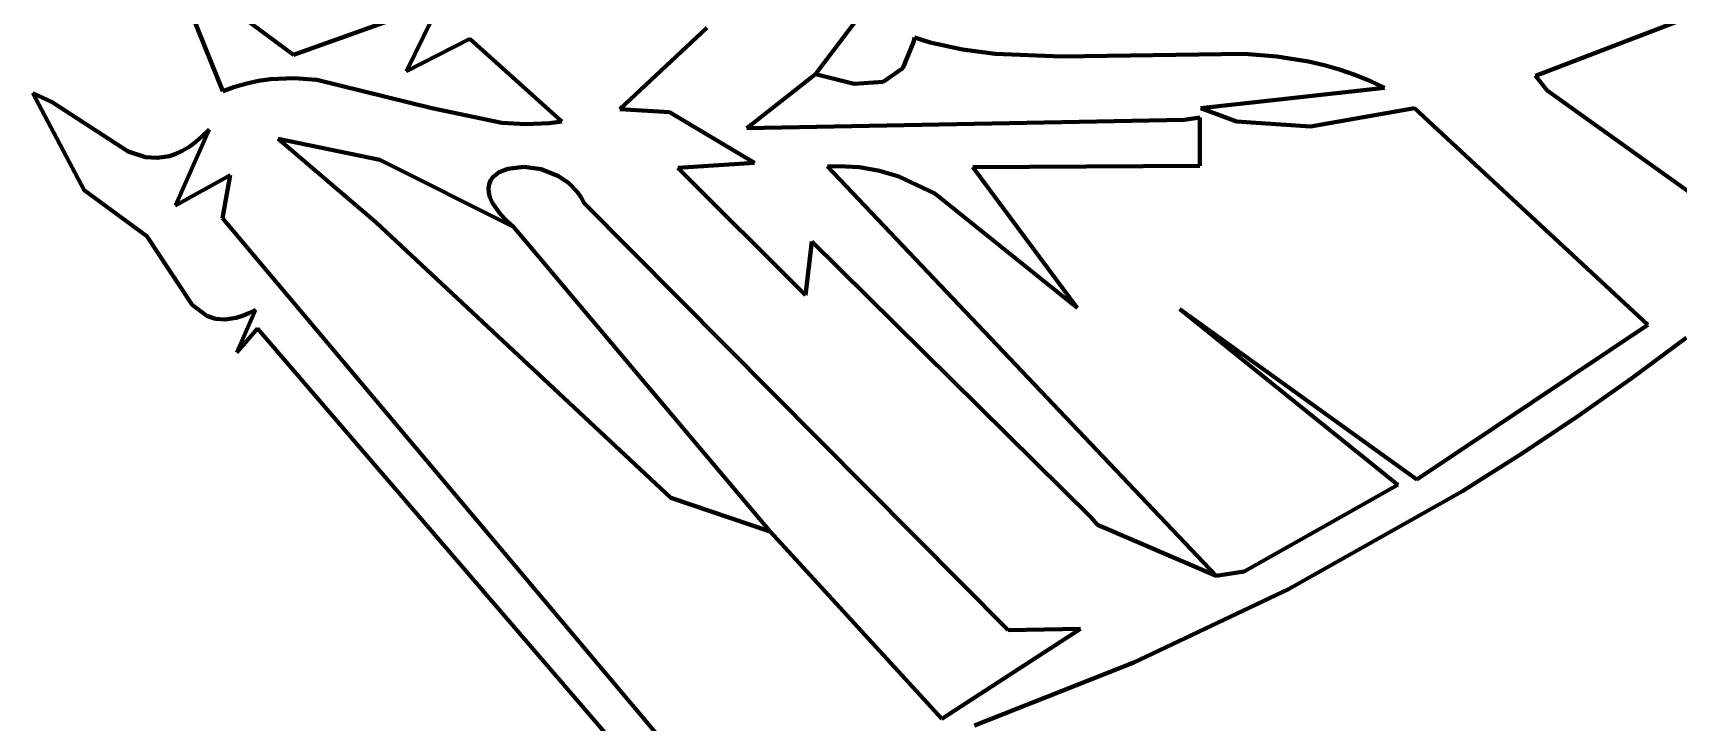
# Model space of a CAD drawing. Header units: millimetres. Extents: x 0 to 10.4, y 0 to 8.2.
# Drawn here: x 2.386 to 3.053, y 1.261 to 1.54 of the extents above; entities that cross this region are included whole.
import ezdxf

# ---------------------------------------------------------------- set-up
doc = ezdxf.new("R2010")
doc.units = ezdxf.units.MM
for name, color, linetype, lineweight in [('color#000000ff', 7, 'CONTINUOUS', 100), ('color#929292ff', 7, 'CONTINUOUS', 100), ('color#ffffffff', 7, 'CONTINUOUS', 100)]:
    doc.layers.add(name, color=color, linetype=linetype, lineweight=lineweight)

msp = doc.modelspace()

# ---------------------------------------------------------------- linework, layer by layer
at = {"layer": 'color#000000ff'}
for p, q in [((2.46202, 1.5531), (2.49168, 1.53122)), ((2.49168, 1.53122), (2.5511, 1.5524)), ((2.5511, 1.5524), (2.53749, 1.52462)), ((2.99515, 1.5227), (3.07211, 1.55221)), ((2.46304, 1.51649), (2.45076, 1.54693)), ((2.53749, 1.52462), (2.56317, 1.53766)), ((2.56317, 1.53766), (2.60041, 1.5042)), ((2.73875, 1.52586), (2.74305, 1.53632)), ((2.74305, 1.53632), (2.74336, 1.5382)), ((2.74336, 1.5382), (2.74979, 1.53628)), ((2.74979, 1.53628), (2.76282, 1.53339)), ((2.76282, 1.53339), (2.77606, 1.5316)), ((2.77606, 1.5316), (2.80297, 1.53048)), ((2.80297, 1.53048), (2.8772, 1.53163)), ((2.8772, 1.53163), (2.8903, 1.53052)), ((2.8903, 1.53052), (2.90316, 1.52847)), ((2.90316, 1.52847), (2.90949, 1.52703)), ((2.48228, 1.52129), (2.47751, 1.52063)), ((2.49175, 1.52171), (2.48228, 1.52129)), ((2.50114, 1.52108), (2.49175, 1.52171)), ((2.54773, 1.50963), (2.50114, 1.52108)), ((2.67551, 1.50144), (2.70335, 1.52339)), ((2.70335, 1.52339), (2.7189, 1.5194)), ((2.7307, 1.52022), (2.73875, 1.52586)), ((2.90949, 1.52703), (2.91574, 1.52526)), ((2.91574, 1.52526), (2.9219, 1.52315)), ((2.9219, 1.52315), (2.92798, 1.52068)), ((2.99994, 1.5167), (2.99515, 1.5227)), ((2.40674, 1.47631), (2.386, 1.51566)), ((2.386, 1.51566), (2.39384, 1.51197)), ((2.4679, 1.51825), (2.46304, 1.51649)), ((2.47272, 1.51962), (2.4679, 1.51825)), ((2.47751, 1.52063), (2.47272, 1.51962)), ((2.7189, 1.5194), (2.7307, 1.52022)), ((2.93396, 1.5178), (2.85949, 1.50958)), ((2.92798, 1.52068), (2.93396, 1.5178)), ((3.08342, 1.45692), (2.99994, 1.5167)), ((2.39384, 1.51197), (2.42457, 1.49199)), ((2.57609, 1.50364), (2.54773, 1.50963)), ((2.85949, 1.50958), (2.87397, 1.50411)), ((2.90396, 1.50218), (2.94613, 1.50957)), ((2.94613, 1.50957), (3.04072, 1.42176)), ((2.45752, 1.50098), (2.44382, 1.47009)), ((2.45467, 1.49817), (2.45752, 1.50098)), ((2.58572, 1.50305), (2.57609, 1.50364)), ((2.59548, 1.50351), (2.58572, 1.50305)), ((2.60041, 1.5042), (2.59548, 1.50351)), ((2.85281, 1.50485), (2.67551, 1.50144)), ((2.85912, 1.50574), (2.85281, 1.50485)), ((2.85908, 1.48619), (2.85912, 1.50574)), ((2.87397, 1.50411), (2.90396, 1.50218)), ((2.44919, 1.49383), (2.4519, 1.4958)), ((2.4519, 1.4958), (2.45467, 1.49817)), ((2.42457, 1.49199), (2.4316, 1.48975)), ((2.4316, 1.48975), (2.43642, 1.48941)), ((2.43642, 1.48941), (2.44139, 1.49018)), ((2.44139, 1.49018), (2.44393, 1.49105)), ((2.44393, 1.49105), (2.44653, 1.49226)), ((2.44653, 1.49226), (2.44919, 1.49383)), ((2.44382, 1.47009), (2.466, 1.48235)), ((2.466, 1.48235), (2.46288, 1.46503)), ((2.57155, 1.48027), (2.57245, 1.48156)), ((2.57245, 1.48156), (2.57507, 1.48364)), ((2.57507, 1.48364), (2.57858, 1.48502)), ((2.57858, 1.48502), (2.58498, 1.48574)), ((2.58498, 1.48574), (2.59207, 1.48478)), ((2.59207, 1.48478), (2.59904, 1.48205)), ((2.59904, 1.48205), (2.60324, 1.47922)), ((2.70814, 1.48599), (2.71259, 1.48612)), ((2.8657, 1.31983), (2.70814, 1.48599)), ((2.71259, 1.48612), (2.72114, 1.4856)), ((2.72114, 1.4856), (2.72928, 1.48414)), ((2.72928, 1.48414), (2.73704, 1.48182)), ((2.73704, 1.48182), (2.75161, 1.47503)), ((2.76707, 1.48571), (2.85908, 1.48619)), ((2.80943, 1.42859), (2.76707, 1.48571)), ((2.4322, 1.45766), (2.40674, 1.47631)), ((2.5707, 1.47718), (2.57095, 1.4788)), ((2.57081, 1.47539), (2.5707, 1.47718)), ((2.57131, 1.47345), (2.57081, 1.47539)), ((2.57095, 1.4788), (2.57155, 1.48027)), ((2.60324, 1.47922), (2.6068, 1.47555)), ((2.6068, 1.47555), (2.60828, 1.4734)), ((2.75161, 1.47503), (2.80943, 1.42859)), ((2.57224, 1.47135), (2.57131, 1.47345)), ((2.57363, 1.4691), (2.57224, 1.47135)), ((2.5755, 1.4667), (2.57363, 1.4691)), ((2.60828, 1.4734), (2.6095, 1.47103)), ((2.6095, 1.47103), (2.78139, 1.29783)), ((2.46288, 1.46503), (2.6419, 1.25218)), ((2.57788, 1.46414), (2.5755, 1.4667)), ((2.58081, 1.46145), (2.57788, 1.46414)), ((2.68487, 1.33788), (2.58081, 1.46145)), ((2.4505, 1.42974), (2.4322, 1.45766)), ((2.45646, 1.42529), (2.4505, 1.42974)), ((2.46865, 1.41049), (2.47631, 1.42784)), ((2.47631, 1.42784), (2.47354, 1.42645)), ((2.94711, 1.35898), (2.85093, 1.42806)), ((2.85093, 1.42806), (2.93939, 1.35685)), ((2.45999, 1.42413), (2.45646, 1.42529)), ((2.46397, 1.42385), (2.45999, 1.42413)), ((2.46847, 1.42458), (2.46397, 1.42385)), ((2.47093, 1.42536), (2.46847, 1.42458)), ((2.47354, 1.42645), (2.47093, 1.42536)), ((3.04072, 1.42176), (2.94711, 1.35898)), ((2.47701, 1.42023), (2.46865, 1.41049)), ((2.63611, 1.23522), (2.47701, 1.42023)), ((3.03427, 1.4001), (3.05634, 1.41643)), ((3.01178, 1.38428), (3.03427, 1.4001)), ((2.98889, 1.369), (3.01178, 1.38428)), ((2.96559, 1.35427), (2.98889, 1.369)), ((2.93939, 1.35685), (2.87702, 1.32158)), ((2.89504, 1.31444), (2.96559, 1.35427)), ((2.75456, 1.26189), (2.68487, 1.33788)), ((2.87702, 1.32158), (2.8657, 1.31983)), ((2.83229, 1.28467), (2.89504, 1.31444)), ((2.81076, 1.29832), (2.75456, 1.26189)), ((2.78139, 1.29783), (2.81076, 1.29832)), ((2.76769, 1.25917), (2.83229, 1.28467))]:
    msp.add_line(p, q, dxfattribs=at)
at = {"layer": 'color#929292ff'}
for p, q in [((2.62394, 1.50921), (2.65925, 1.54215)), ((2.72017, 1.54572), (2.70335, 1.52339)), ((2.70335, 1.52339), (2.67551, 1.50144)), ((2.64411, 1.50794), (2.62394, 1.50921)), ((2.67854, 1.48745), (2.64411, 1.50794)), ((2.67551, 1.50144), (2.85281, 1.50485)), ((2.85281, 1.50485), (2.85912, 1.50574)), ((2.85912, 1.50574), (2.85908, 1.48619)), ((2.48539, 1.49721), (2.52664, 1.48858)), ((2.52504, 1.4634), (2.48539, 1.49721)), ((2.52664, 1.48858), (2.58081, 1.46145)), ((2.64744, 1.48536), (2.67854, 1.48745)), ((2.69926, 1.43367), (2.64744, 1.48536)), ((2.71259, 1.48612), (2.70814, 1.48599)), ((2.70814, 1.48599), (2.8657, 1.31983)), ((2.72114, 1.4856), (2.71259, 1.48612)), ((2.72928, 1.48414), (2.72114, 1.4856)), ((2.73704, 1.48182), (2.72928, 1.48414)), ((2.75161, 1.47503), (2.73704, 1.48182)), ((2.85908, 1.48619), (2.76707, 1.48571)), ((2.76707, 1.48571), (2.80943, 1.42859)), ((2.80943, 1.42859), (2.75161, 1.47503)), ((2.6446, 1.35154), (2.52504, 1.4634)), ((2.58081, 1.46145), (2.68487, 1.33788)), ((2.70181, 1.45548), (2.69926, 1.43367)), ((2.81493, 1.34373), (2.70181, 1.45548)), ((2.68487, 1.33788), (2.6446, 1.35154)), ((2.81763, 1.3406), (2.81493, 1.34373)), ((2.8657, 1.31983), (2.81763, 1.3406))]:
    msp.add_line(p, q, dxfattribs=at)
at = {"layer": 'color#ffffffff'}
for p, q in [((2.49168, 1.53122), (2.46202, 1.5531)), ((2.5511, 1.5524), (2.49168, 1.53122)), ((2.53749, 1.52462), (2.5511, 1.5524)), ((3.07211, 1.55221), (2.99515, 1.5227)), ((2.45076, 1.54693), (2.46304, 1.51649)), ((2.65925, 1.54215), (2.62394, 1.50921)), ((2.70335, 1.52339), (2.72017, 1.54572)), ((2.56317, 1.53766), (2.53749, 1.52462)), ((2.60041, 1.5042), (2.56317, 1.53766)), ((2.74305, 1.53632), (2.73875, 1.52586)), ((2.74336, 1.5382), (2.74305, 1.53632)), ((2.74979, 1.53628), (2.74336, 1.5382)), ((2.76282, 1.53339), (2.74979, 1.53628)), ((2.77606, 1.5316), (2.76282, 1.53339)), ((2.80297, 1.53048), (2.77606, 1.5316)), ((2.8772, 1.53163), (2.80297, 1.53048)), ((2.8903, 1.53052), (2.8772, 1.53163)), ((2.90316, 1.52847), (2.8903, 1.53052)), ((2.90949, 1.52703), (2.90316, 1.52847)), ((2.47751, 1.52063), (2.48228, 1.52129)), ((2.48228, 1.52129), (2.49175, 1.52171)), ((2.49175, 1.52171), (2.50114, 1.52108)), ((2.50114, 1.52108), (2.54773, 1.50963)), ((2.7189, 1.5194), (2.70335, 1.52339)), ((2.73875, 1.52586), (2.7307, 1.52022)), ((2.91574, 1.52526), (2.90949, 1.52703)), ((2.9219, 1.52315), (2.91574, 1.52526)), ((2.92798, 1.52068), (2.9219, 1.52315)), ((2.99515, 1.5227), (2.99994, 1.5167)), ((2.39384, 1.51197), (2.386, 1.51566)), ((2.386, 1.51566), (2.40674, 1.47631)), ((2.46304, 1.51649), (2.4679, 1.51825)), ((2.4679, 1.51825), (2.47272, 1.51962)), ((2.47272, 1.51962), (2.47751, 1.52063)), ((2.7307, 1.52022), (2.7189, 1.5194)), ((2.85949, 1.50958), (2.93396, 1.5178)), ((2.93396, 1.5178), (2.92798, 1.52068)), ((2.99994, 1.5167), (3.08342, 1.45692)), ((2.42457, 1.49199), (2.39384, 1.51197)), ((2.54773, 1.50963), (2.57609, 1.50364)), ((2.62394, 1.50921), (2.64411, 1.50794)), ((2.64411, 1.50794), (2.67854, 1.48745)), ((2.87397, 1.50411), (2.85949, 1.50958)), ((2.94613, 1.50957), (2.90396, 1.50218)), ((3.04072, 1.42176), (2.94613, 1.50957)), ((2.44382, 1.47009), (2.45752, 1.50098)), ((2.45752, 1.50098), (2.45467, 1.49817)), ((2.57609, 1.50364), (2.58572, 1.50305)), ((2.58572, 1.50305), (2.59548, 1.50351)), ((2.59548, 1.50351), (2.60041, 1.5042)), ((2.90396, 1.50218), (2.87397, 1.50411)), ((2.4519, 1.4958), (2.44919, 1.49383)), ((2.45467, 1.49817), (2.4519, 1.4958)), ((2.48539, 1.49721), (2.52504, 1.4634)), ((2.52664, 1.48858), (2.48539, 1.49721)), ((2.4316, 1.48975), (2.42457, 1.49199)), ((2.43642, 1.48941), (2.4316, 1.48975)), ((2.44139, 1.49018), (2.43642, 1.48941)), ((2.44393, 1.49105), (2.44139, 1.49018)), ((2.44653, 1.49226), (2.44393, 1.49105)), ((2.44919, 1.49383), (2.44653, 1.49226)), ((2.58081, 1.46145), (2.52664, 1.48858)), ((2.67854, 1.48745), (2.64744, 1.48536)), ((2.466, 1.48235), (2.44382, 1.47009)), ((2.46288, 1.46503), (2.466, 1.48235)), ((2.57245, 1.48156), (2.57155, 1.48027)), ((2.57507, 1.48364), (2.57245, 1.48156)), ((2.57858, 1.48502), (2.57507, 1.48364)), ((2.58498, 1.48574), (2.57858, 1.48502)), ((2.59207, 1.48478), (2.58498, 1.48574)), ((2.59904, 1.48205), (2.59207, 1.48478)), ((2.60324, 1.47922), (2.59904, 1.48205)), ((2.64744, 1.48536), (2.69926, 1.43367)), ((2.40674, 1.47631), (2.4322, 1.45766)), ((2.57095, 1.4788), (2.5707, 1.47718)), ((2.5707, 1.47718), (2.57081, 1.47539)), ((2.57081, 1.47539), (2.57131, 1.47345)), ((2.57155, 1.48027), (2.57095, 1.4788)), ((2.6068, 1.47555), (2.60324, 1.47922)), ((2.60828, 1.4734), (2.6068, 1.47555)), ((2.57131, 1.47345), (2.57224, 1.47135)), ((2.57224, 1.47135), (2.57363, 1.4691)), ((2.57363, 1.4691), (2.5755, 1.4667)), ((2.6095, 1.47103), (2.60828, 1.4734)), ((2.78139, 1.29783), (2.6095, 1.47103)), ((2.6419, 1.25218), (2.46288, 1.46503)), ((2.52504, 1.4634), (2.6446, 1.35154)), ((2.5755, 1.4667), (2.57788, 1.46414)), ((2.57788, 1.46414), (2.58081, 1.46145)), ((2.4322, 1.45766), (2.4505, 1.42974)), ((2.69926, 1.43367), (2.70181, 1.45548)), ((2.70181, 1.45548), (2.81493, 1.34373)), ((2.4505, 1.42974), (2.45646, 1.42529)), ((2.47631, 1.42784), (2.46865, 1.41049)), ((2.47354, 1.42645), (2.47631, 1.42784)), ((2.93939, 1.35685), (2.85093, 1.42806)), ((2.85093, 1.42806), (2.94711, 1.35898)), ((2.45646, 1.42529), (2.45999, 1.42413)), ((2.45999, 1.42413), (2.46397, 1.42385)), ((2.46397, 1.42385), (2.46847, 1.42458)), ((2.46847, 1.42458), (2.47093, 1.42536)), ((2.47093, 1.42536), (2.47354, 1.42645)), ((2.94711, 1.35898), (3.04072, 1.42176)), ((2.46865, 1.41049), (2.47701, 1.42023)), ((2.47701, 1.42023), (2.63611, 1.23522)), ((3.05634, 1.41643), (3.03427, 1.4001)), ((3.03427, 1.4001), (3.01178, 1.38428)), ((3.01178, 1.38428), (2.98889, 1.369)), ((2.98889, 1.369), (2.96559, 1.35427)), ((2.87702, 1.32158), (2.93939, 1.35685)), ((2.96559, 1.35427), (2.89504, 1.31444)), ((2.6446, 1.35154), (2.68487, 1.33788)), ((2.81493, 1.34373), (2.81763, 1.3406)), ((2.68487, 1.33788), (2.75456, 1.26189)), ((2.81763, 1.3406), (2.8657, 1.31983)), ((2.8657, 1.31983), (2.87702, 1.32158)), ((2.89504, 1.31444), (2.83229, 1.28467)), ((2.75456, 1.26189), (2.81076, 1.29832)), ((2.81076, 1.29832), (2.78139, 1.29783)), ((2.83229, 1.28467), (2.76769, 1.25917))]:
    msp.add_line(p, q, dxfattribs=at)

doc.saveas('drawing.dxf')
